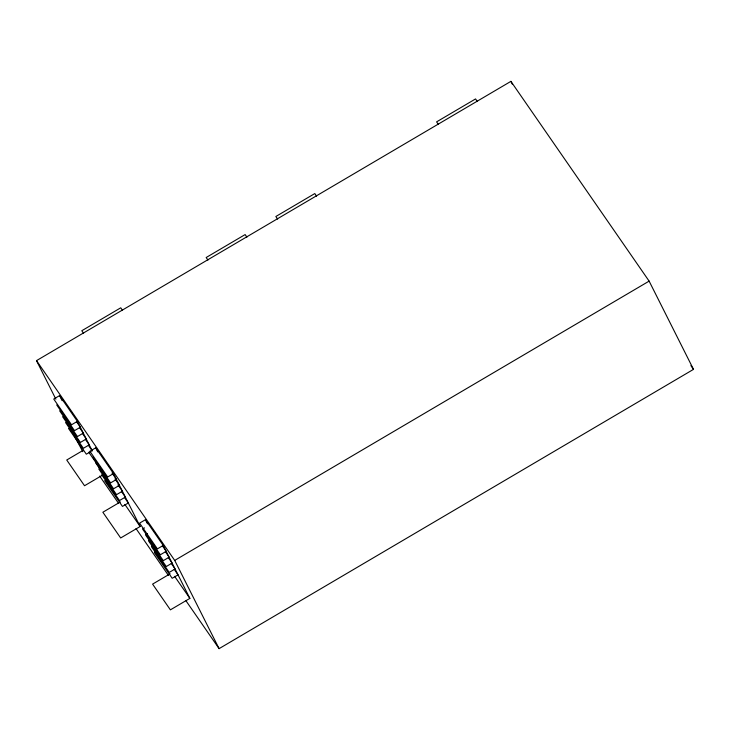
<?xml version="1.0" encoding="UTF-8"?>
<svg xmlns="http://www.w3.org/2000/svg" width="730" height="730" viewBox="0 0 730 730"><rect width="100%" height="100%" fill="white"/><g stroke="black" fill="none" stroke-linecap="round" stroke-linejoin="round"><path stroke-width="1.09" d="M55.882 399.182L36.5 360.638L510.909 81.358L649.125 281.123L693.5 369.362L219.091 648.642L185.995 600.808M77.38 421.338L59.577 395.605L53.737 399.045L71.54 424.778L77.38 421.338L92.226 450.857M83.284 450.264L66.731 460.01L84.534 485.742L103.03 474.847M113.515 473.56L95.712 447.828L89.872 451.268L107.675 477L113.515 473.56L140.142 526.503L120.669 537.973L102.857 512.241L120.386 501.921M91.204 451.322L86.332 454.188L68.529 428.455M163.246 545.447L145.443 519.705L139.594 523.145L157.397 548.878L163.246 545.447L189.873 598.381L170.391 609.851L152.588 584.119L170.117 573.798M144.504 527.881L142.56 529.031L160.363 554.764L166.203 551.323L162.388 545.812M147.46 533.767L145.516 534.917L163.319 560.649L169.159 557.209L165.345 551.688M150.417 539.652L148.473 540.793L166.276 566.526L172.116 563.086L168.302 557.574M153.382 545.529L151.429 546.679L169.232 572.411L175.081 568.971L171.267 563.46M156.339 551.415L154.386 552.564L172.198 578.297L178.038 574.857L174.224 569.336M36.5 360.638L174.707 560.412L649.125 281.123M690.909 365.611L693.5 369.362M477.329 101.506L475.549 98.933L436.595 121.864L438.374 124.438M316.583 196.142L314.794 193.569L275.849 216.5L277.628 219.073M246.904 237.159L245.125 234.585L206.17 257.517L207.95 260.09M122.531 310.378L120.751 307.804L81.796 330.736L83.576 333.309M76.522 421.703L80.337 427.223L74.496 430.654L56.694 404.922M112.019 473.013L116.471 479.446L110.631 482.886L92.829 457.153M79.479 427.588L83.302 433.1L77.453 436.54L59.65 410.808M114.984 478.898L119.428 485.331L113.588 488.772L95.785 463.039M82.444 433.465L86.259 438.986L80.41 442.426L62.607 416.693M117.941 484.775L122.394 491.208L116.544 494.648L98.742 468.916M85.401 439.351L89.215 444.862L83.375 448.302L65.572 422.57M121.536 491.582L125.35 497.094L119.51 500.534L101.698 474.801M88.357 445.236L92.172 450.748M124.492 497.458L128.307 502.979L122.467 506.419L104.664 480.678M88.75 452.217L99.554 467.848M124.885 504.448L140.142 526.503M174.607 576.326L189.873 598.381M82.828 451.688L74.25 435.691M99.691 476.079L118.515 503.271M136.036 528.593L168.475 575.486M510.909 81.358L512.442 84.397M174.707 560.412L219.091 648.642M145.443 519.705L147.487 523.784M95.712 447.828L97.756 451.906M59.577 395.605L62.141 400.697"/></g></svg>
